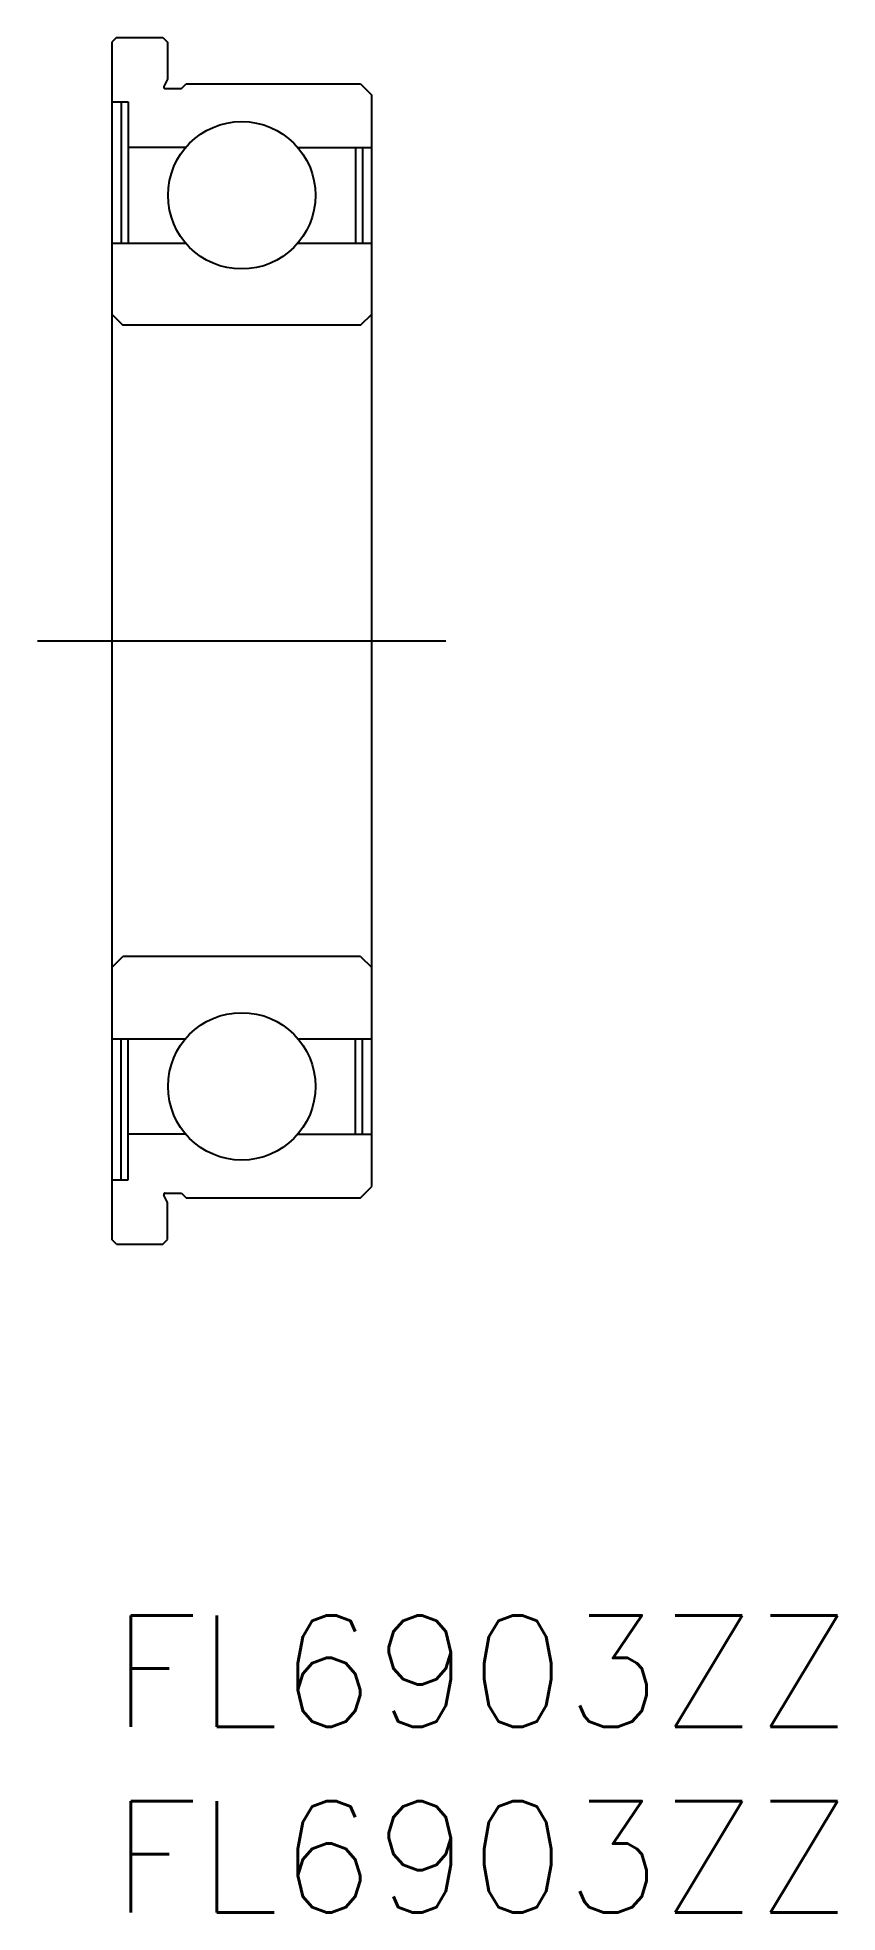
# Model space of a CAD drawing. Extents: x -2 to 19.5, y -8 to 42.5.
import ezdxf

# ---------------------------------------------------------------- set-up
doc = ezdxf.new("R2010")
doc.units = 0
doc.header["$LTSCALE"] = 0.5
doc.linetypes.add('CENTER', pattern=[50.8, 31.75, -6.35, 6.35, -6.35])
for name, color, linetype in [('MSM_CENTER', 1, 'CENTER'), ('MSM_CONTINUOUS', 7, 'CONTINUOUS'), ('MSM_PART_NUMBER', 7, 'CONTINUOUS')]:
    doc.layers.add(name, color=color, linetype=linetype)
doc.styles.get("Standard").update_dxf_attribs({"font": 'txt.shx', "height": 3, "bigfont": 'bigfont.shx'})

# ---------------------------------------------------------------- blocks, each defined once
blk = doc.blocks.new('*U2')
at = {"layer": 'MSM_PART_NUMBER'}
blk.add_text('FL6903ZZ', height=3, dxfattribs=at).set_placement((0, -3))
blk = doc.blocks.new('*U3')
at = {"layer": 'MSM_PART_NUMBER'}
blk.add_text('FL6903ZZ', height=3, dxfattribs=at).set_placement((0, -8))

msp = doc.modelspace()

# ---------------------------------------------------------------- linework, layer by layer
at = {"layer": 'MSM_CENTER'}
msp.add_line((-2, 26.25), (9, 26.25), dxfattribs=at)
at = {"layer": 'MSM_CONTINUOUS'}
for p, q in [((0.125, 42.5), (0, 42.375)), ((0.125, 42.5), (1.375, 42.5)), ((1.375, 42.5), (1.5, 42.375)), ((0, 42.375), (0, 10.125)), ((1.5, 42.375), (1.5, 41.375)), ((1.5, 41.375), (1.402, 41.179)), ((1.436, 41.125), (1.875, 41.125)), ((1.875, 41.125), (2, 41.25)), ((2, 41.25), (6.7, 41.25)), ((6.7, 41.25), (7, 40.95)), ((7, 11.55), (7, 40.95)), ((0, 40.77), (0.438, 40.77)), ((0.25, 40.77), (0.25, 36.965)), ((0.438, 40.77), (0.438, 36.965)), ((1.987, 39.535), (0.438, 39.535)), ((5.013, 39.535), (7, 39.535)), ((6.562, 39.535), (6.562, 36.965)), ((6.75, 39.535), (6.75, 36.965)), ((0, 36.965), (1.987, 36.965)), ((5.013, 36.965), (7, 36.965)), ((0, 35.05), (0.3, 34.75)), ((6.7, 34.75), (7, 35.05)), ((6.7, 34.75), (0.3, 34.75)), ((0, 17.45), (0.3, 17.75)), ((6.7, 17.75), (0.3, 17.75)), ((6.7, 17.75), (7, 17.45)), ((0, 15.535), (1.987, 15.535)), ((0.25, 11.73), (0.25, 15.535)), ((0.438, 11.73), (0.438, 15.535)), ((5.013, 15.535), (7, 15.535)), ((6.562, 12.965), (6.562, 15.535)), ((6.75, 12.965), (6.75, 15.535)), ((1.987, 12.965), (0.438, 12.965)), ((5.013, 12.965), (7, 12.965)), ((0, 11.73), (0.438, 11.73)), ((1.5, 11.125), (1.402, 11.321)), ((1.436, 11.375), (1.875, 11.375)), ((1.5, 10.125), (1.5, 11.125)), ((1.875, 11.375), (2, 11.25)), ((2, 11.25), (6.7, 11.25)), ((6.7, 11.25), (7, 11.55)), ((0.125, 10), (0, 10.125)), ((1.375, 10), (1.5, 10.125)), ((0.125, 10), (1.375, 10))]:
    msp.add_line(p, q, dxfattribs=at)
for centre in [(3.5, 38.25), (3.5, 14.25)]:
    msp.add_circle(centre, 1.985, dxfattribs=at)
for centre, start, end in [((1.436, 41.162), 153.4349, 270), ((1.436, 11.338), 90, 206.5651)]:
    msp.add_arc(centre, 0.0375, start, end, dxfattribs=at)

# ---------------------------------------------------------------- block references
for name in ['*U2', '*U3']:
    msp.add_blockref(name, (0, 0), dxfattribs=at)

doc.saveas('drawing.dxf')
